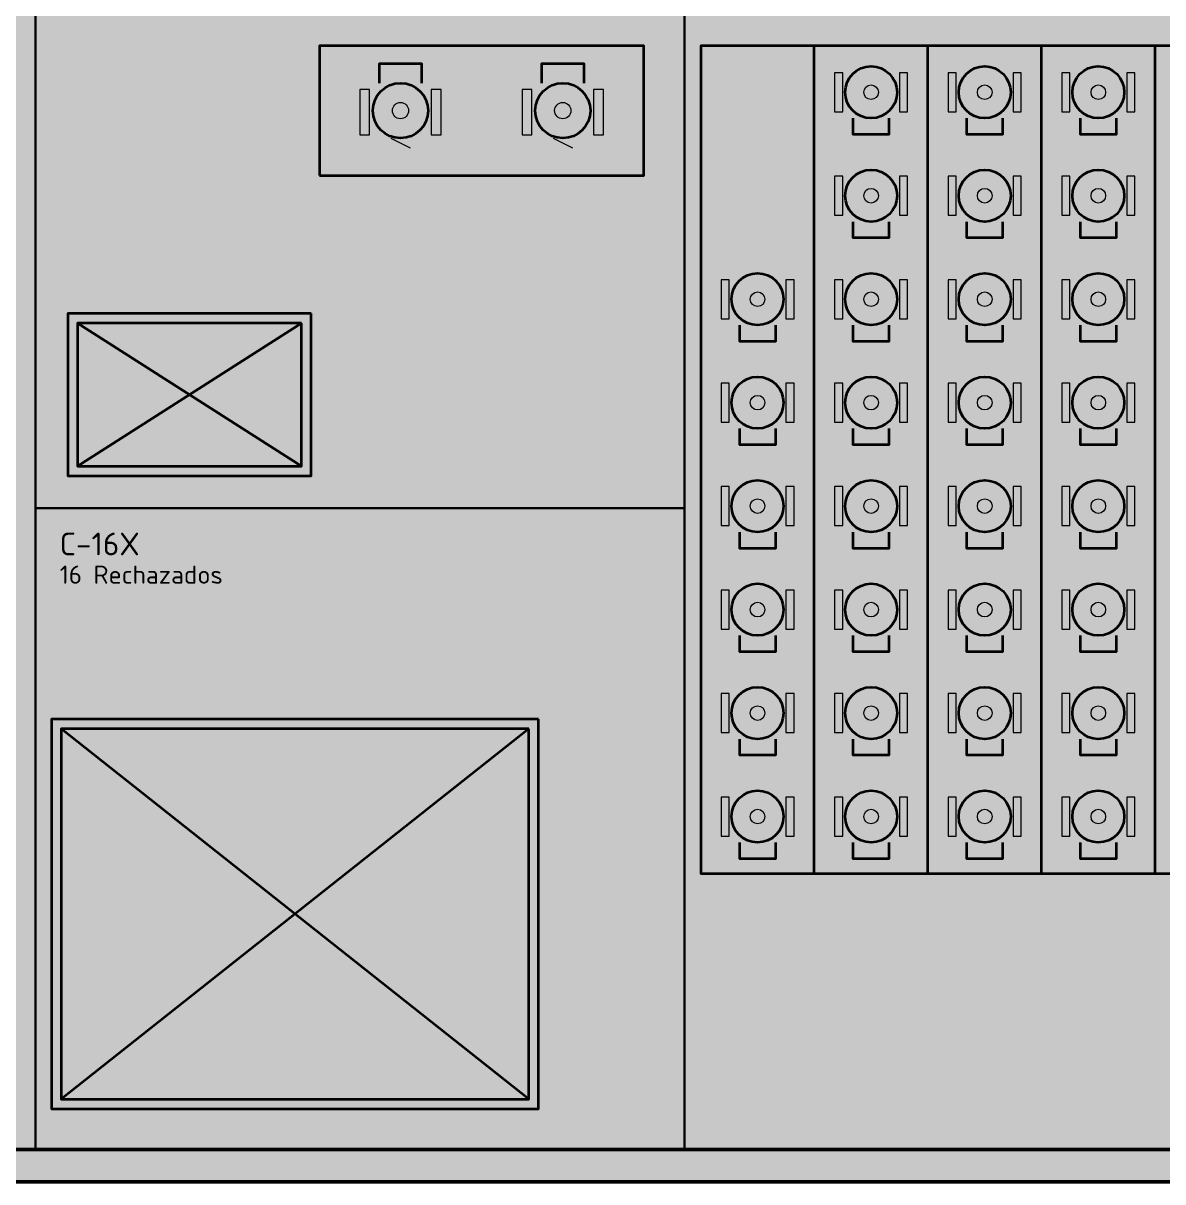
# Model space of a CAD drawing. Header units: millimetres. Extents: x 0 to 1189, y 0 to 841.
# Drawn here: x 494.8 to 565, y 166 to 237.4 of the extents above; entities that cross this region are included whole.
import ezdxf
from ezdxf.enums import TextEntityAlignment as Align

# ---------------------------------------------------------------- set-up
doc = ezdxf.new("R2010")
doc.units = ezdxf.units.MM
for name, color, linetype, lineweight in [('A-COLUMNA', 7, 'CONTINUOUS', 50), ('A-EQUIPO-FINO', 8, 'CONTINUOUS', 13), ('A-EQUIPO-RELLENO', 9, 'CONTINUOUS', 13), ('A-EXTERIOR', 8, 'CONTINUOUS', 25), ('A-MURO', 7, 'CONTINUOUS', 50), ('A-RELLENO', 9, 'CONTINUOUS', 13), ('A-SECTOR', 1, 'CONTINUOUS', 25), ('A-SECTOR-TXT', 1, 'CONTINUOUS', 25)]:
    doc.layers.add(name, color=color, linetype=linetype, lineweight=lineweight)
for name, color, linetype, lineweight, true_color in [('A-DEM-AM', 2, 'CONTINUOUS', 35, 0xd7a500), ('A-DEM-RO', 1, 'CONTINUOUS', 35, 0xd21e1e), ('A-EQUIPO', 30, 'CONTINUOUS', 35, 0xe67800)]:
    doc.layers.add(name, color=color, linetype=linetype, lineweight=lineweight, true_color=true_color)
doc.styles.add('ISO3098', font='isocpeur.ttf')

msp = doc.modelspace()

# ---------------------------------------------------------------- hatches: boundary and pattern name
at = {"layer": 'A-COLUMNA', "true_color": 0x000000}
h = msp.add_hatch(color=7, dxfattribs=at)
h.dxf.hatch_style = 1
h.paths.add_polyline_path([(547, 166), (551, 166), (551, 170), (547, 170)])
at = {"layer": 'A-EQUIPO-RELLENO', "true_color": 0x969ba0}
h = msp.add_hatch(color=7, dxfattribs=at)
h.dxf.hatch_style = 1
h.paths.add_polyline_path([(545.25, 231.931), (545.25, 234.331), (544.75, 234.331), (544.75, 231.931)])
at = {"layer": 'A-EQUIPO-RELLENO', "true_color": 0xf0786e}
h = msp.add_hatch(color=7, dxfattribs=at)
h.dxf.hatch_style = 1
h.paths.add_polyline_path([(547, 234.731), (546.586, 234.677), (546.2, 234.517), (545.869, 234.263), (545.614, 233.931), (545.455, 233.545), (545.4, 233.131), (545.455, 232.717), (545.614, 232.331), (545.869, 232), (546.2, 231.746), (546.586, 231.586), (547, 231.531), (547.414, 231.586), (547.8, 231.746), (548.131, 232), (548.386, 232.331), (548.545, 232.717), (548.6, 233.131), (548.545, 233.545), (548.386, 233.931), (548.131, 234.263), (547.8, 234.517), (547.414, 234.677)])
at = {"layer": 'A-EQUIPO-RELLENO', "true_color": 0x969ba0}
h = msp.add_hatch(color=7, dxfattribs=at)
h.dxf.hatch_style = 1
h.paths.add_polyline_path([(549.25, 231.931), (549.25, 234.331), (548.75, 234.331), (548.75, 231.931)])
h = msp.add_hatch(color=7, dxfattribs=at)
h.dxf.hatch_style = 1
h.paths.add_polyline_path([(552.25, 231.931), (552.25, 234.331), (551.75, 234.331), (551.75, 231.931)])
at = {"layer": 'A-EQUIPO-RELLENO', "true_color": 0xf0786e}
h = msp.add_hatch(color=7, dxfattribs=at)
h.dxf.hatch_style = 1
h.paths.add_polyline_path([(554, 234.731), (553.586, 234.677), (553.2, 234.517), (552.869, 234.263), (552.614, 233.931), (552.455, 233.545), (552.4, 233.131), (552.455, 232.717), (552.614, 232.331), (552.869, 232), (553.2, 231.746), (553.586, 231.586), (554, 231.531), (554.414, 231.586), (554.8, 231.746), (555.131, 232), (555.386, 232.331), (555.545, 232.717), (555.6, 233.131), (555.545, 233.545), (555.386, 233.931), (555.131, 234.263), (554.8, 234.517), (554.414, 234.677)])
at = {"layer": 'A-EQUIPO-RELLENO', "true_color": 0x969ba0}
h = msp.add_hatch(color=7, dxfattribs=at)
h.dxf.hatch_style = 1
h.paths.add_polyline_path([(556.25, 231.931), (556.25, 234.331), (555.75, 234.331), (555.75, 231.931)])
h = msp.add_hatch(color=7, dxfattribs=at)
h.dxf.hatch_style = 1
h.paths.add_polyline_path([(559.25, 231.931), (559.25, 234.331), (558.75, 234.331), (558.75, 231.931)])
at = {"layer": 'A-EQUIPO-RELLENO', "true_color": 0xf0786e}
h = msp.add_hatch(color=7, dxfattribs=at)
h.dxf.hatch_style = 1
h.paths.add_polyline_path([(561, 234.731), (560.586, 234.677), (560.2, 234.517), (559.869, 234.263), (559.614, 233.931), (559.455, 233.545), (559.4, 233.131), (559.455, 232.717), (559.614, 232.331), (559.869, 232), (560.2, 231.746), (560.586, 231.586), (561, 231.531), (561.414, 231.586), (561.8, 231.746), (562.131, 232), (562.386, 232.331), (562.545, 232.717), (562.6, 233.131), (562.545, 233.545), (562.386, 233.931), (562.131, 234.263), (561.8, 234.517), (561.414, 234.677)])
at = {"layer": 'A-EQUIPO-RELLENO', "true_color": 0x969ba0}
h = msp.add_hatch(color=7, dxfattribs=at)
h.dxf.hatch_style = 1
h.paths.add_polyline_path([(563.25, 231.931), (563.25, 234.331), (562.75, 234.331), (562.75, 231.931)])
at = {"layer": 'A-EQUIPO-RELLENO', "true_color": 0xf0786e}
h = msp.add_hatch(color=7, dxfattribs=at)
h.dxf.hatch_style = 1
h.paths.add_polyline_path([(519.7, 232), (519.642, 232.44), (519.472, 232.85), (519.202, 233.202), (518.85, 233.472), (518.44, 233.642), (518, 233.7), (517.56, 233.642), (517.15, 233.472), (516.798, 233.202), (516.528, 232.85), (516.358, 232.44), (516.3, 232), (516.358, 231.56), (516.528, 231.15), (516.798, 230.798), (517.15, 230.528), (517.56, 230.358), (518, 230.3), (518.44, 230.358), (518.85, 230.528), (519.202, 230.798), (519.472, 231.15), (519.642, 231.56)])
h = msp.add_hatch(color=7, dxfattribs=at)
h.dxf.hatch_style = 1
h.paths.add_polyline_path([(529.7, 232), (529.642, 232.44), (529.472, 232.85), (529.202, 233.202), (528.85, 233.472), (528.44, 233.642), (528, 233.7), (527.56, 233.642), (527.15, 233.472), (526.798, 233.202), (526.528, 232.85), (526.358, 232.44), (526.3, 232), (526.358, 231.56), (526.528, 231.15), (526.798, 230.798), (527.15, 230.528), (527.56, 230.358), (528, 230.3), (528.44, 230.358), (528.85, 230.528), (529.202, 230.798), (529.472, 231.15), (529.642, 231.56)])
at = {"layer": 'A-EQUIPO-RELLENO', "true_color": 0x969ba0}
h = msp.add_hatch(color=7, dxfattribs=at)
h.dxf.hatch_style = 1
h.paths.add_polyline_path([(515.5, 230.5), (516.1, 230.5), (516.1, 233.3), (515.5, 233.3)])
h = msp.add_hatch(color=7, dxfattribs=at)
h.dxf.hatch_style = 1
h.paths.add_polyline_path([(519.9, 230.5), (520.5, 230.5), (520.5, 233.3), (519.9, 233.3)])
h = msp.add_hatch(color=7, dxfattribs=at)
h.dxf.hatch_style = 1
h.paths.add_polyline_path([(525.5, 230.5), (526.1, 230.5), (526.1, 233.3), (525.5, 233.3)])
h = msp.add_hatch(color=7, dxfattribs=at)
h.dxf.hatch_style = 1
h.paths.add_polyline_path([(529.9, 230.5), (530.5, 230.5), (530.5, 233.3), (529.9, 233.3)])
h = msp.add_hatch(color=7, dxfattribs=at)
h.dxf.hatch_style = 1
h.paths.add_polyline_path([(545.25, 225.556), (545.25, 227.956), (544.75, 227.956), (544.75, 225.556)])
at = {"layer": 'A-EQUIPO-RELLENO', "true_color": 0xf0786e}
h = msp.add_hatch(color=7, dxfattribs=at)
h.dxf.hatch_style = 1
h.paths.add_polyline_path([(547, 228.356), (546.586, 228.302), (546.2, 228.142), (545.869, 227.888), (545.614, 227.556), (545.455, 227.17), (545.4, 226.756), (545.455, 226.342), (545.614, 225.956), (545.869, 225.625), (546.2, 225.371), (546.586, 225.211), (547, 225.156), (547.414, 225.211), (547.8, 225.371), (548.131, 225.625), (548.386, 225.956), (548.545, 226.342), (548.6, 226.756), (548.545, 227.17), (548.386, 227.556), (548.131, 227.888), (547.8, 228.142), (547.414, 228.302)])
at = {"layer": 'A-EQUIPO-RELLENO', "true_color": 0x969ba0}
h = msp.add_hatch(color=7, dxfattribs=at)
h.dxf.hatch_style = 1
h.paths.add_polyline_path([(549.25, 225.556), (549.25, 227.956), (548.75, 227.956), (548.75, 225.556)])
h = msp.add_hatch(color=7, dxfattribs=at)
h.dxf.hatch_style = 1
h.paths.add_polyline_path([(552.25, 225.556), (552.25, 227.956), (551.75, 227.956), (551.75, 225.556)])
at = {"layer": 'A-EQUIPO-RELLENO', "true_color": 0xf0786e}
h = msp.add_hatch(color=7, dxfattribs=at)
h.dxf.hatch_style = 1
h.paths.add_polyline_path([(554, 228.356), (553.586, 228.302), (553.2, 228.142), (552.869, 227.888), (552.614, 227.556), (552.455, 227.17), (552.4, 226.756), (552.455, 226.342), (552.614, 225.956), (552.869, 225.625), (553.2, 225.371), (553.586, 225.211), (554, 225.156), (554.414, 225.211), (554.8, 225.371), (555.131, 225.625), (555.386, 225.956), (555.545, 226.342), (555.6, 226.756), (555.545, 227.17), (555.386, 227.556), (555.131, 227.888), (554.8, 228.142), (554.414, 228.302)])
at = {"layer": 'A-EQUIPO-RELLENO', "true_color": 0x969ba0}
h = msp.add_hatch(color=7, dxfattribs=at)
h.dxf.hatch_style = 1
h.paths.add_polyline_path([(556.25, 225.556), (556.25, 227.956), (555.75, 227.956), (555.75, 225.556)])
h = msp.add_hatch(color=7, dxfattribs=at)
h.dxf.hatch_style = 1
h.paths.add_polyline_path([(559.25, 225.556), (559.25, 227.956), (558.75, 227.956), (558.75, 225.556)])
at = {"layer": 'A-EQUIPO-RELLENO', "true_color": 0xf0786e}
h = msp.add_hatch(color=7, dxfattribs=at)
h.dxf.hatch_style = 1
h.paths.add_polyline_path([(561, 228.356), (560.586, 228.302), (560.2, 228.142), (559.869, 227.888), (559.614, 227.556), (559.455, 227.17), (559.4, 226.756), (559.455, 226.342), (559.614, 225.956), (559.869, 225.625), (560.2, 225.371), (560.586, 225.211), (561, 225.156), (561.414, 225.211), (561.8, 225.371), (562.131, 225.625), (562.386, 225.956), (562.545, 226.342), (562.6, 226.756), (562.545, 227.17), (562.386, 227.556), (562.131, 227.888), (561.8, 228.142), (561.414, 228.302)])
at = {"layer": 'A-EQUIPO-RELLENO', "true_color": 0x969ba0}
h = msp.add_hatch(color=7, dxfattribs=at)
h.dxf.hatch_style = 1
h.paths.add_polyline_path([(563.25, 225.556), (563.25, 227.956), (562.75, 227.956), (562.75, 225.556)])
h = msp.add_hatch(color=7, dxfattribs=at)
h.dxf.hatch_style = 1
h.paths.add_polyline_path([(538.25, 219.181), (538.25, 221.581), (537.75, 221.581), (537.75, 219.181)])
at = {"layer": 'A-EQUIPO-RELLENO', "true_color": 0xf0786e}
h = msp.add_hatch(color=7, dxfattribs=at)
h.dxf.hatch_style = 1
h.paths.add_polyline_path([(540, 221.981), (539.586, 221.927), (539.2, 221.767), (538.869, 221.513), (538.614, 221.181), (538.455, 220.795), (538.4, 220.381), (538.455, 219.967), (538.614, 219.581), (538.869, 219.25), (539.2, 218.996), (539.586, 218.836), (540, 218.781), (540.414, 218.836), (540.8, 218.996), (541.131, 219.25), (541.386, 219.581), (541.545, 219.967), (541.6, 220.381), (541.545, 220.795), (541.386, 221.181), (541.131, 221.513), (540.8, 221.767), (540.414, 221.927)])
at = {"layer": 'A-EQUIPO-RELLENO', "true_color": 0x969ba0}
h = msp.add_hatch(color=7, dxfattribs=at)
h.dxf.hatch_style = 1
h.paths.add_polyline_path([(542.25, 219.181), (542.25, 221.581), (541.75, 221.581), (541.75, 219.181)])
h = msp.add_hatch(color=7, dxfattribs=at)
h.dxf.hatch_style = 1
h.paths.add_polyline_path([(545.25, 219.181), (545.25, 221.581), (544.75, 221.581), (544.75, 219.181)])
at = {"layer": 'A-EQUIPO-RELLENO', "true_color": 0xf0786e}
h = msp.add_hatch(color=7, dxfattribs=at)
h.dxf.hatch_style = 1
h.paths.add_polyline_path([(547, 221.981), (546.586, 221.927), (546.2, 221.767), (545.869, 221.513), (545.614, 221.181), (545.455, 220.795), (545.4, 220.381), (545.455, 219.967), (545.614, 219.581), (545.869, 219.25), (546.2, 218.996), (546.586, 218.836), (547, 218.781), (547.414, 218.836), (547.8, 218.996), (548.131, 219.25), (548.386, 219.581), (548.545, 219.967), (548.6, 220.381), (548.545, 220.795), (548.386, 221.181), (548.131, 221.513), (547.8, 221.767), (547.414, 221.927)])
at = {"layer": 'A-EQUIPO-RELLENO', "true_color": 0x969ba0}
h = msp.add_hatch(color=7, dxfattribs=at)
h.dxf.hatch_style = 1
h.paths.add_polyline_path([(549.25, 219.181), (549.25, 221.581), (548.75, 221.581), (548.75, 219.181)])
h = msp.add_hatch(color=7, dxfattribs=at)
h.dxf.hatch_style = 1
h.paths.add_polyline_path([(552.25, 219.181), (552.25, 221.581), (551.75, 221.581), (551.75, 219.181)])
at = {"layer": 'A-EQUIPO-RELLENO', "true_color": 0xf0786e}
h = msp.add_hatch(color=7, dxfattribs=at)
h.dxf.hatch_style = 1
h.paths.add_polyline_path([(554, 221.981), (553.586, 221.927), (553.2, 221.767), (552.869, 221.513), (552.614, 221.181), (552.455, 220.795), (552.4, 220.381), (552.455, 219.967), (552.614, 219.581), (552.869, 219.25), (553.2, 218.996), (553.586, 218.836), (554, 218.781), (554.414, 218.836), (554.8, 218.996), (555.131, 219.25), (555.386, 219.581), (555.545, 219.967), (555.6, 220.381), (555.545, 220.795), (555.386, 221.181), (555.131, 221.513), (554.8, 221.767), (554.414, 221.927)])
at = {"layer": 'A-EQUIPO-RELLENO', "true_color": 0x969ba0}
h = msp.add_hatch(color=7, dxfattribs=at)
h.dxf.hatch_style = 1
h.paths.add_polyline_path([(556.25, 219.181), (556.25, 221.581), (555.75, 221.581), (555.75, 219.181)])
h = msp.add_hatch(color=7, dxfattribs=at)
h.dxf.hatch_style = 1
h.paths.add_polyline_path([(559.25, 219.181), (559.25, 221.581), (558.75, 221.581), (558.75, 219.181)])
at = {"layer": 'A-EQUIPO-RELLENO', "true_color": 0xf0786e}
h = msp.add_hatch(color=7, dxfattribs=at)
h.dxf.hatch_style = 1
h.paths.add_polyline_path([(561, 221.981), (560.586, 221.927), (560.2, 221.767), (559.869, 221.513), (559.614, 221.181), (559.455, 220.795), (559.4, 220.381), (559.455, 219.967), (559.614, 219.581), (559.869, 219.25), (560.2, 218.996), (560.586, 218.836), (561, 218.781), (561.414, 218.836), (561.8, 218.996), (562.131, 219.25), (562.386, 219.581), (562.545, 219.967), (562.6, 220.381), (562.545, 220.795), (562.386, 221.181), (562.131, 221.513), (561.8, 221.767), (561.414, 221.927)])
at = {"layer": 'A-EQUIPO-RELLENO', "true_color": 0x969ba0}
h = msp.add_hatch(color=7, dxfattribs=at)
h.dxf.hatch_style = 1
h.paths.add_polyline_path([(563.25, 219.181), (563.25, 221.581), (562.75, 221.581), (562.75, 219.181)])
at = {"layer": 'A-EQUIPO-RELLENO', "true_color": 0xf0786e}
h = msp.add_hatch(color=7, dxfattribs=at)
h.dxf.hatch_style = 1
h.paths.add_polyline_path([(540, 215.606), (539.586, 215.552), (539.2, 215.392), (538.869, 215.138), (538.614, 214.806), (538.455, 214.42), (538.4, 214.006), (538.455, 213.592), (538.614, 213.206), (538.869, 212.875), (539.2, 212.621), (539.586, 212.461), (540, 212.406), (540.414, 212.461), (540.8, 212.621), (541.131, 212.875), (541.386, 213.206), (541.545, 213.592), (541.6, 214.006), (541.545, 214.42), (541.386, 214.806), (541.131, 215.138), (540.8, 215.392), (540.414, 215.552)])
h = msp.add_hatch(color=7, dxfattribs=at)
h.dxf.hatch_style = 1
h.paths.add_polyline_path([(547, 215.606), (546.586, 215.552), (546.2, 215.392), (545.869, 215.138), (545.614, 214.806), (545.455, 214.42), (545.4, 214.006), (545.455, 213.592), (545.614, 213.206), (545.869, 212.875), (546.2, 212.621), (546.586, 212.461), (547, 212.406), (547.414, 212.461), (547.8, 212.621), (548.131, 212.875), (548.386, 213.206), (548.545, 213.592), (548.6, 214.006), (548.545, 214.42), (548.386, 214.806), (548.131, 215.138), (547.8, 215.392), (547.414, 215.552)])
h = msp.add_hatch(color=7, dxfattribs=at)
h.dxf.hatch_style = 1
h.paths.add_polyline_path([(554, 215.606), (553.586, 215.552), (553.2, 215.392), (552.869, 215.138), (552.614, 214.806), (552.455, 214.42), (552.4, 214.006), (552.455, 213.592), (552.614, 213.206), (552.869, 212.875), (553.2, 212.621), (553.586, 212.461), (554, 212.406), (554.414, 212.461), (554.8, 212.621), (555.131, 212.875), (555.386, 213.206), (555.545, 213.592), (555.6, 214.006), (555.545, 214.42), (555.386, 214.806), (555.131, 215.138), (554.8, 215.392), (554.414, 215.552)])
h = msp.add_hatch(color=7, dxfattribs=at)
h.dxf.hatch_style = 1
h.paths.add_polyline_path([(561, 215.606), (560.586, 215.552), (560.2, 215.392), (559.869, 215.138), (559.614, 214.806), (559.455, 214.42), (559.4, 214.006), (559.455, 213.592), (559.614, 213.206), (559.869, 212.875), (560.2, 212.621), (560.586, 212.461), (561, 212.406), (561.414, 212.461), (561.8, 212.621), (562.131, 212.875), (562.386, 213.206), (562.545, 213.592), (562.6, 214.006), (562.545, 214.42), (562.386, 214.806), (562.131, 215.138), (561.8, 215.392), (561.414, 215.552)])
at = {"layer": 'A-EQUIPO-RELLENO', "true_color": 0x969ba0}
h = msp.add_hatch(color=7, dxfattribs=at)
h.dxf.hatch_style = 1
h.paths.add_polyline_path([(538.25, 212.806), (538.25, 215.206), (537.75, 215.206), (537.75, 212.806)])
h = msp.add_hatch(color=7, dxfattribs=at)
h.dxf.hatch_style = 1
h.paths.add_polyline_path([(542.25, 212.806), (542.25, 215.206), (541.75, 215.206), (541.75, 212.806)])
h = msp.add_hatch(color=7, dxfattribs=at)
h.dxf.hatch_style = 1
h.paths.add_polyline_path([(545.25, 212.806), (545.25, 215.206), (544.75, 215.206), (544.75, 212.806)])
h = msp.add_hatch(color=7, dxfattribs=at)
h.dxf.hatch_style = 1
h.paths.add_polyline_path([(549.25, 212.806), (549.25, 215.206), (548.75, 215.206), (548.75, 212.806)])
h = msp.add_hatch(color=7, dxfattribs=at)
h.dxf.hatch_style = 1
h.paths.add_polyline_path([(552.25, 212.806), (552.25, 215.206), (551.75, 215.206), (551.75, 212.806)])
h = msp.add_hatch(color=7, dxfattribs=at)
h.dxf.hatch_style = 1
h.paths.add_polyline_path([(556.25, 212.806), (556.25, 215.206), (555.75, 215.206), (555.75, 212.806)])
h = msp.add_hatch(color=7, dxfattribs=at)
h.dxf.hatch_style = 1
h.paths.add_polyline_path([(559.25, 212.806), (559.25, 215.206), (558.75, 215.206), (558.75, 212.806)])
h = msp.add_hatch(color=7, dxfattribs=at)
h.dxf.hatch_style = 1
h.paths.add_polyline_path([(563.25, 212.806), (563.25, 215.206), (562.75, 215.206), (562.75, 212.806)])
at = {"layer": 'A-EQUIPO-RELLENO', "true_color": 0xf0786e}
h = msp.add_hatch(color=7, dxfattribs=at)
h.dxf.hatch_style = 1
h.paths.add_polyline_path([(540, 209.231), (539.586, 209.177), (539.2, 209.017), (538.869, 208.763), (538.614, 208.431), (538.455, 208.045), (538.4, 207.631), (538.455, 207.217), (538.614, 206.831), (538.869, 206.5), (539.2, 206.246), (539.586, 206.086), (540, 206.031), (540.414, 206.086), (540.8, 206.246), (541.131, 206.5), (541.386, 206.831), (541.545, 207.217), (541.6, 207.631), (541.545, 208.045), (541.386, 208.431), (541.131, 208.763), (540.8, 209.017), (540.414, 209.177)])
h = msp.add_hatch(color=7, dxfattribs=at)
h.dxf.hatch_style = 1
h.paths.add_polyline_path([(547, 209.231), (546.586, 209.177), (546.2, 209.017), (545.869, 208.763), (545.614, 208.431), (545.455, 208.045), (545.4, 207.631), (545.455, 207.217), (545.614, 206.831), (545.869, 206.5), (546.2, 206.246), (546.586, 206.086), (547, 206.031), (547.414, 206.086), (547.8, 206.246), (548.131, 206.5), (548.386, 206.831), (548.545, 207.217), (548.6, 207.631), (548.545, 208.045), (548.386, 208.431), (548.131, 208.763), (547.8, 209.017), (547.414, 209.177)])
h = msp.add_hatch(color=7, dxfattribs=at)
h.dxf.hatch_style = 1
h.paths.add_polyline_path([(554, 209.231), (553.586, 209.177), (553.2, 209.017), (552.869, 208.763), (552.614, 208.431), (552.455, 208.045), (552.4, 207.631), (552.455, 207.217), (552.614, 206.831), (552.869, 206.5), (553.2, 206.246), (553.586, 206.086), (554, 206.031), (554.414, 206.086), (554.8, 206.246), (555.131, 206.5), (555.386, 206.831), (555.545, 207.217), (555.6, 207.631), (555.545, 208.045), (555.386, 208.431), (555.131, 208.763), (554.8, 209.017), (554.414, 209.177)])
h = msp.add_hatch(color=7, dxfattribs=at)
h.dxf.hatch_style = 1
h.paths.add_polyline_path([(561, 209.231), (560.586, 209.177), (560.2, 209.017), (559.869, 208.763), (559.614, 208.431), (559.455, 208.045), (559.4, 207.631), (559.455, 207.217), (559.614, 206.831), (559.869, 206.5), (560.2, 206.246), (560.586, 206.086), (561, 206.031), (561.414, 206.086), (561.8, 206.246), (562.131, 206.5), (562.386, 206.831), (562.545, 207.217), (562.6, 207.631), (562.545, 208.045), (562.386, 208.431), (562.131, 208.763), (561.8, 209.017), (561.414, 209.177)])
at = {"layer": 'A-EQUIPO-RELLENO', "true_color": 0x969ba0}
h = msp.add_hatch(color=7, dxfattribs=at)
h.dxf.hatch_style = 1
h.paths.add_polyline_path([(538.25, 206.431), (538.25, 208.831), (537.75, 208.831), (537.75, 206.431)])
h = msp.add_hatch(color=7, dxfattribs=at)
h.dxf.hatch_style = 1
h.paths.add_polyline_path([(542.25, 206.431), (542.25, 208.831), (541.75, 208.831), (541.75, 206.431)])
h = msp.add_hatch(color=7, dxfattribs=at)
h.dxf.hatch_style = 1
h.paths.add_polyline_path([(545.25, 206.431), (545.25, 208.831), (544.75, 208.831), (544.75, 206.431)])
h = msp.add_hatch(color=7, dxfattribs=at)
h.dxf.hatch_style = 1
h.paths.add_polyline_path([(549.25, 206.431), (549.25, 208.831), (548.75, 208.831), (548.75, 206.431)])
h = msp.add_hatch(color=7, dxfattribs=at)
h.dxf.hatch_style = 1
h.paths.add_polyline_path([(552.25, 206.431), (552.25, 208.831), (551.75, 208.831), (551.75, 206.431)])
h = msp.add_hatch(color=7, dxfattribs=at)
h.dxf.hatch_style = 1
h.paths.add_polyline_path([(556.25, 206.431), (556.25, 208.831), (555.75, 208.831), (555.75, 206.431)])
h = msp.add_hatch(color=7, dxfattribs=at)
h.dxf.hatch_style = 1
h.paths.add_polyline_path([(559.25, 206.431), (559.25, 208.831), (558.75, 208.831), (558.75, 206.431)])
h = msp.add_hatch(color=7, dxfattribs=at)
h.dxf.hatch_style = 1
h.paths.add_polyline_path([(563.25, 206.431), (563.25, 208.831), (562.75, 208.831), (562.75, 206.431)])
at = {"layer": 'A-EQUIPO-RELLENO', "true_color": 0xf0786e}
h = msp.add_hatch(color=7, dxfattribs=at)
h.dxf.hatch_style = 1
h.paths.add_polyline_path([(540, 202.856), (539.586, 202.802), (539.2, 202.642), (538.869, 202.388), (538.614, 202.056), (538.455, 201.67), (538.4, 201.256), (538.455, 200.842), (538.614, 200.456), (538.869, 200.125), (539.2, 199.871), (539.586, 199.711), (540, 199.656), (540.414, 199.711), (540.8, 199.871), (541.131, 200.125), (541.386, 200.456), (541.545, 200.842), (541.6, 201.256), (541.545, 201.67), (541.386, 202.056), (541.131, 202.388), (540.8, 202.642), (540.414, 202.802)])
h = msp.add_hatch(color=7, dxfattribs=at)
h.dxf.hatch_style = 1
h.paths.add_polyline_path([(547, 202.856), (546.586, 202.802), (546.2, 202.642), (545.869, 202.388), (545.614, 202.056), (545.455, 201.67), (545.4, 201.256), (545.455, 200.842), (545.614, 200.456), (545.869, 200.125), (546.2, 199.871), (546.586, 199.711), (547, 199.656), (547.414, 199.711), (547.8, 199.871), (548.131, 200.125), (548.386, 200.456), (548.545, 200.842), (548.6, 201.256), (548.545, 201.67), (548.386, 202.056), (548.131, 202.388), (547.8, 202.642), (547.414, 202.802)])
h = msp.add_hatch(color=7, dxfattribs=at)
h.dxf.hatch_style = 1
h.paths.add_polyline_path([(554, 202.856), (553.586, 202.802), (553.2, 202.642), (552.869, 202.388), (552.614, 202.056), (552.455, 201.67), (552.4, 201.256), (552.455, 200.842), (552.614, 200.456), (552.869, 200.125), (553.2, 199.871), (553.586, 199.711), (554, 199.656), (554.414, 199.711), (554.8, 199.871), (555.131, 200.125), (555.386, 200.456), (555.545, 200.842), (555.6, 201.256), (555.545, 201.67), (555.386, 202.056), (555.131, 202.388), (554.8, 202.642), (554.414, 202.802)])
h = msp.add_hatch(color=7, dxfattribs=at)
h.dxf.hatch_style = 1
h.paths.add_polyline_path([(561, 202.856), (560.586, 202.802), (560.2, 202.642), (559.869, 202.388), (559.614, 202.056), (559.455, 201.67), (559.4, 201.256), (559.455, 200.842), (559.614, 200.456), (559.869, 200.125), (560.2, 199.871), (560.586, 199.711), (561, 199.656), (561.414, 199.711), (561.8, 199.871), (562.131, 200.125), (562.386, 200.456), (562.545, 200.842), (562.6, 201.256), (562.545, 201.67), (562.386, 202.056), (562.131, 202.388), (561.8, 202.642), (561.414, 202.802)])
at = {"layer": 'A-EQUIPO-RELLENO', "true_color": 0x969ba0}
h = msp.add_hatch(color=7, dxfattribs=at)
h.dxf.hatch_style = 1
h.paths.add_polyline_path([(538.25, 200.056), (538.25, 202.456), (537.75, 202.456), (537.75, 200.056)])
h = msp.add_hatch(color=7, dxfattribs=at)
h.dxf.hatch_style = 1
h.paths.add_polyline_path([(542.25, 200.056), (542.25, 202.456), (541.75, 202.456), (541.75, 200.056)])
h = msp.add_hatch(color=7, dxfattribs=at)
h.dxf.hatch_style = 1
h.paths.add_polyline_path([(545.25, 200.056), (545.25, 202.456), (544.75, 202.456), (544.75, 200.056)])
h = msp.add_hatch(color=7, dxfattribs=at)
h.dxf.hatch_style = 1
h.paths.add_polyline_path([(549.25, 200.056), (549.25, 202.456), (548.75, 202.456), (548.75, 200.056)])
h = msp.add_hatch(color=7, dxfattribs=at)
h.dxf.hatch_style = 1
h.paths.add_polyline_path([(552.25, 200.056), (552.25, 202.456), (551.75, 202.456), (551.75, 200.056)])
h = msp.add_hatch(color=7, dxfattribs=at)
h.dxf.hatch_style = 1
h.paths.add_polyline_path([(556.25, 200.056), (556.25, 202.456), (555.75, 202.456), (555.75, 200.056)])
h = msp.add_hatch(color=7, dxfattribs=at)
h.dxf.hatch_style = 1
h.paths.add_polyline_path([(559.25, 200.056), (559.25, 202.456), (558.75, 202.456), (558.75, 200.056)])
h = msp.add_hatch(color=7, dxfattribs=at)
h.dxf.hatch_style = 1
h.paths.add_polyline_path([(563.25, 200.056), (563.25, 202.456), (562.75, 202.456), (562.75, 200.056)])
at = {"layer": 'A-EQUIPO-RELLENO', "true_color": 0xf0786e}
h = msp.add_hatch(color=7, dxfattribs=at)
h.dxf.hatch_style = 1
h.paths.add_polyline_path([(540, 196.481), (539.586, 196.427), (539.2, 196.267), (538.869, 196.013), (538.614, 195.681), (538.455, 195.295), (538.4, 194.881), (538.455, 194.467), (538.614, 194.081), (538.869, 193.75), (539.2, 193.496), (539.586, 193.336), (540, 193.281), (540.414, 193.336), (540.8, 193.496), (541.131, 193.75), (541.386, 194.081), (541.545, 194.467), (541.6, 194.881), (541.545, 195.295), (541.386, 195.681), (541.131, 196.013), (540.8, 196.267), (540.414, 196.427)])
h = msp.add_hatch(color=7, dxfattribs=at)
h.dxf.hatch_style = 1
h.paths.add_polyline_path([(547, 196.481), (546.586, 196.427), (546.2, 196.267), (545.869, 196.013), (545.614, 195.681), (545.455, 195.295), (545.4, 194.881), (545.455, 194.467), (545.614, 194.081), (545.869, 193.75), (546.2, 193.496), (546.586, 193.336), (547, 193.281), (547.414, 193.336), (547.8, 193.496), (548.131, 193.75), (548.386, 194.081), (548.545, 194.467), (548.6, 194.881), (548.545, 195.295), (548.386, 195.681), (548.131, 196.013), (547.8, 196.267), (547.414, 196.427)])
h = msp.add_hatch(color=7, dxfattribs=at)
h.dxf.hatch_style = 1
h.paths.add_polyline_path([(554, 196.481), (553.586, 196.427), (553.2, 196.267), (552.869, 196.013), (552.614, 195.681), (552.455, 195.295), (552.4, 194.881), (552.455, 194.467), (552.614, 194.081), (552.869, 193.75), (553.2, 193.496), (553.586, 193.336), (554, 193.281), (554.414, 193.336), (554.8, 193.496), (555.131, 193.75), (555.386, 194.081), (555.545, 194.467), (555.6, 194.881), (555.545, 195.295), (555.386, 195.681), (555.131, 196.013), (554.8, 196.267), (554.414, 196.427)])
h = msp.add_hatch(color=7, dxfattribs=at)
h.dxf.hatch_style = 1
h.paths.add_polyline_path([(561, 196.481), (560.586, 196.427), (560.2, 196.267), (559.869, 196.013), (559.614, 195.681), (559.455, 195.295), (559.4, 194.881), (559.455, 194.467), (559.614, 194.081), (559.869, 193.75), (560.2, 193.496), (560.586, 193.336), (561, 193.281), (561.414, 193.336), (561.8, 193.496), (562.131, 193.75), (562.386, 194.081), (562.545, 194.467), (562.6, 194.881), (562.545, 195.295), (562.386, 195.681), (562.131, 196.013), (561.8, 196.267), (561.414, 196.427)])
at = {"layer": 'A-EQUIPO-RELLENO', "true_color": 0x969ba0}
h = msp.add_hatch(color=7, dxfattribs=at)
h.dxf.hatch_style = 1
h.paths.add_polyline_path([(538.25, 193.681), (538.25, 196.081), (537.75, 196.081), (537.75, 193.681)])
h = msp.add_hatch(color=7, dxfattribs=at)
h.dxf.hatch_style = 1
h.paths.add_polyline_path([(542.25, 193.681), (542.25, 196.081), (541.75, 196.081), (541.75, 193.681)])
h = msp.add_hatch(color=7, dxfattribs=at)
h.dxf.hatch_style = 1
h.paths.add_polyline_path([(545.25, 193.681), (545.25, 196.081), (544.75, 196.081), (544.75, 193.681)])
h = msp.add_hatch(color=7, dxfattribs=at)
h.dxf.hatch_style = 1
h.paths.add_polyline_path([(549.25, 193.681), (549.25, 196.081), (548.75, 196.081), (548.75, 193.681)])
h = msp.add_hatch(color=7, dxfattribs=at)
h.dxf.hatch_style = 1
h.paths.add_polyline_path([(552.25, 193.681), (552.25, 196.081), (551.75, 196.081), (551.75, 193.681)])
h = msp.add_hatch(color=7, dxfattribs=at)
h.dxf.hatch_style = 1
h.paths.add_polyline_path([(556.25, 193.681), (556.25, 196.081), (555.75, 196.081), (555.75, 193.681)])
h = msp.add_hatch(color=7, dxfattribs=at)
h.dxf.hatch_style = 1
h.paths.add_polyline_path([(559.25, 193.681), (559.25, 196.081), (558.75, 196.081), (558.75, 193.681)])
h = msp.add_hatch(color=7, dxfattribs=at)
h.dxf.hatch_style = 1
h.paths.add_polyline_path([(563.25, 193.681), (563.25, 196.081), (562.75, 196.081), (562.75, 193.681)])
at = {"layer": 'A-EQUIPO-RELLENO', "true_color": 0xf0786e}
h = msp.add_hatch(color=7, dxfattribs=at)
h.dxf.hatch_style = 1
h.paths.add_polyline_path([(540, 190.106), (539.586, 190.052), (539.2, 189.892), (538.869, 189.638), (538.614, 189.306), (538.455, 188.92), (538.4, 188.506), (538.455, 188.092), (538.614, 187.706), (538.869, 187.375), (539.2, 187.121), (539.586, 186.961), (540, 186.906), (540.414, 186.961), (540.8, 187.121), (541.131, 187.375), (541.386, 187.706), (541.545, 188.092), (541.6, 188.506), (541.545, 188.92), (541.386, 189.306), (541.131, 189.638), (540.8, 189.892), (540.414, 190.052)])
h = msp.add_hatch(color=7, dxfattribs=at)
h.dxf.hatch_style = 1
h.paths.add_polyline_path([(547, 190.106), (546.586, 190.052), (546.2, 189.892), (545.869, 189.638), (545.614, 189.306), (545.455, 188.92), (545.4, 188.506), (545.455, 188.092), (545.614, 187.706), (545.869, 187.375), (546.2, 187.121), (546.586, 186.961), (547, 186.906), (547.414, 186.961), (547.8, 187.121), (548.131, 187.375), (548.386, 187.706), (548.545, 188.092), (548.6, 188.506), (548.545, 188.92), (548.386, 189.306), (548.131, 189.638), (547.8, 189.892), (547.414, 190.052)])
h = msp.add_hatch(color=7, dxfattribs=at)
h.dxf.hatch_style = 1
h.paths.add_polyline_path([(554, 190.106), (553.586, 190.052), (553.2, 189.892), (552.869, 189.638), (552.614, 189.306), (552.455, 188.92), (552.4, 188.506), (552.455, 188.092), (552.614, 187.706), (552.869, 187.375), (553.2, 187.121), (553.586, 186.961), (554, 186.906), (554.414, 186.961), (554.8, 187.121), (555.131, 187.375), (555.386, 187.706), (555.545, 188.092), (555.6, 188.506), (555.545, 188.92), (555.386, 189.306), (555.131, 189.638), (554.8, 189.892), (554.414, 190.052)])
h = msp.add_hatch(color=7, dxfattribs=at)
h.dxf.hatch_style = 1
h.paths.add_polyline_path([(561, 190.106), (560.586, 190.052), (560.2, 189.892), (559.869, 189.638), (559.614, 189.306), (559.455, 188.92), (559.4, 188.506), (559.455, 188.092), (559.614, 187.706), (559.869, 187.375), (560.2, 187.121), (560.586, 186.961), (561, 186.906), (561.414, 186.961), (561.8, 187.121), (562.131, 187.375), (562.386, 187.706), (562.545, 188.092), (562.6, 188.506), (562.545, 188.92), (562.386, 189.306), (562.131, 189.638), (561.8, 189.892), (561.414, 190.052)])
at = {"layer": 'A-EQUIPO-RELLENO', "true_color": 0x969ba0}
h = msp.add_hatch(color=7, dxfattribs=at)
h.dxf.hatch_style = 1
h.paths.add_polyline_path([(538.25, 187.306), (538.25, 189.706), (537.75, 189.706), (537.75, 187.306)])
h = msp.add_hatch(color=7, dxfattribs=at)
h.dxf.hatch_style = 1
h.paths.add_polyline_path([(542.25, 187.306), (542.25, 189.706), (541.75, 189.706), (541.75, 187.306)])
h = msp.add_hatch(color=7, dxfattribs=at)
h.dxf.hatch_style = 1
h.paths.add_polyline_path([(545.25, 187.306), (545.25, 189.706), (544.75, 189.706), (544.75, 187.306)])
h = msp.add_hatch(color=7, dxfattribs=at)
h.dxf.hatch_style = 1
h.paths.add_polyline_path([(549.25, 187.306), (549.25, 189.706), (548.75, 189.706), (548.75, 187.306)])
h = msp.add_hatch(color=7, dxfattribs=at)
h.dxf.hatch_style = 1
h.paths.add_polyline_path([(552.25, 187.306), (552.25, 189.706), (551.75, 189.706), (551.75, 187.306)])
h = msp.add_hatch(color=7, dxfattribs=at)
h.dxf.hatch_style = 1
h.paths.add_polyline_path([(556.25, 187.306), (556.25, 189.706), (555.75, 189.706), (555.75, 187.306)])
h = msp.add_hatch(color=7, dxfattribs=at)
h.dxf.hatch_style = 1
h.paths.add_polyline_path([(559.25, 187.306), (559.25, 189.706), (558.75, 189.706), (558.75, 187.306)])
h = msp.add_hatch(color=7, dxfattribs=at)
h.dxf.hatch_style = 1
h.paths.add_polyline_path([(563.25, 187.306), (563.25, 189.706), (562.75, 189.706), (562.75, 187.306)])
at = {"layer": 'A-MURO', "true_color": 0x464646}
h = msp.add_hatch(color=7, dxfattribs=at)
h.dxf.hatch_style = 1
h.paths.add_polyline_path([(490.5, 166), (490.5, 168), (628, 168), (628, 166)])
at = {"layer": 'A-RELLENO', "true_color": 0xf8d9c0}
h = msp.add_hatch(color=7, dxfattribs=at)
h.dxf.hatch_style = 1
h.paths.add_polyline_path([(475.5, 168), (495.5, 168), (495.5, 247.5), (475.5, 247.5)])
h = msp.add_hatch(color=7, dxfattribs=at)
h.dxf.hatch_style = 1
h.paths.add_polyline_path([(495.5, 207.5), (535.5, 207.5), (535.5, 247.5), (495.5, 247.5)])
at = {"layer": 'A-RELLENO', "true_color": 0xc8e8c8}
h = msp.add_hatch(color=7, dxfattribs=at)
h.dxf.hatch_style = 1
h.paths.add_polyline_path([(535.5, 168), (670.5, 168), (670.5, 247.5), (535.5, 247.5)])
h = msp.add_hatch(color=7, dxfattribs=at)
h.dxf.hatch_style = 1
h.paths.add_polyline_path([(495.5, 168), (535.5, 168), (535.5, 207.5), (495.5, 207.5)])

# ---------------------------------------------------------------- linework, layer by layer
at = {"layer": 'A-DEM-AM'}
for p, q in [((543.5, 185), (543.5, 236)), ((550.5, 185), (550.5, 236)), ((557.5, 185), (557.5, 236)), ((564.5, 185), (564.5, 236))]:
    msp.add_line(p, q, dxfattribs=at)
for points in [[(513, 228), (533, 228), (533, 236), (513, 236)], [(592.5, 185), (592.5, 236), (536.5, 236), (536.5, 185)]]:
    msp.add_lwpolyline(points, close=True, dxfattribs=at)
at = {"layer": 'A-DEM-RO'}
for p, q in [((511.9, 218.9), (498.1, 210.1)), ((511.9, 210.1), (498.1, 218.9)), ((525.9, 193.9), (497.1, 171.1)), ((525.9, 171.1), (497.1, 193.9))]:
    msp.add_line(p, q, dxfattribs=at)
for points in [[(512.5, 219.5), (497.5, 219.5), (497.5, 209.5), (512.5, 209.5)], [(511.9, 218.9), (498.1, 218.9), (498.1, 210.1), (511.9, 210.1)], [(526.5, 194.5), (496.5, 194.5), (496.5, 170.5), (526.5, 170.5)], [(525.9, 193.9), (497.1, 193.9), (497.1, 171.1), (525.9, 171.1)]]:
    msp.add_lwpolyline(points, close=True, dxfattribs=at)
at = {"layer": 'A-EQUIPO'}
for points in [[(516.7, 233.7), (516.7, 234.9), (519.3, 234.9), (519.3, 233.7)], [(526.7, 233.7), (526.7, 234.9), (529.3, 234.9), (529.3, 233.7)], [(548.1, 231.531), (548.1, 230.531), (545.9, 230.531), (545.9, 231.531)], [(555.1, 231.531), (555.1, 230.531), (552.9, 230.531), (552.9, 231.531)], [(562.1, 231.531), (562.1, 230.531), (559.9, 230.531), (559.9, 231.531)], [(548.1, 225.156), (548.1, 224.156), (545.9, 224.156), (545.9, 225.156)], [(555.1, 225.156), (555.1, 224.156), (552.9, 224.156), (552.9, 225.156)], [(562.1, 225.156), (562.1, 224.156), (559.9, 224.156), (559.9, 225.156)], [(541.1, 218.781), (541.1, 217.781), (538.9, 217.781), (538.9, 218.781)], [(548.1, 218.781), (548.1, 217.781), (545.9, 217.781), (545.9, 218.781)], [(555.1, 218.781), (555.1, 217.781), (552.9, 217.781), (552.9, 218.781)], [(562.1, 218.781), (562.1, 217.781), (559.9, 217.781), (559.9, 218.781)], [(541.1, 212.406), (541.1, 211.406), (538.9, 211.406), (538.9, 212.406)], [(548.1, 212.406), (548.1, 211.406), (545.9, 211.406), (545.9, 212.406)], [(555.1, 212.406), (555.1, 211.406), (552.9, 211.406), (552.9, 212.406)], [(562.1, 212.406), (562.1, 211.406), (559.9, 211.406), (559.9, 212.406)], [(541.1, 206.031), (541.1, 205.031), (538.9, 205.031), (538.9, 206.031)], [(548.1, 206.031), (548.1, 205.031), (545.9, 205.031), (545.9, 206.031)], [(555.1, 206.031), (555.1, 205.031), (552.9, 205.031), (552.9, 206.031)], [(562.1, 206.031), (562.1, 205.031), (559.9, 205.031), (559.9, 206.031)], [(541.1, 199.656), (541.1, 198.656), (538.9, 198.656), (538.9, 199.656)], [(548.1, 199.656), (548.1, 198.656), (545.9, 198.656), (545.9, 199.656)], [(555.1, 199.656), (555.1, 198.656), (552.9, 198.656), (552.9, 199.656)], [(562.1, 199.656), (562.1, 198.656), (559.9, 198.656), (559.9, 199.656)], [(541.1, 193.281), (541.1, 192.281), (538.9, 192.281), (538.9, 193.281)], [(548.1, 193.281), (548.1, 192.281), (545.9, 192.281), (545.9, 193.281)], [(555.1, 193.281), (555.1, 192.281), (552.9, 192.281), (552.9, 193.281)], [(562.1, 193.281), (562.1, 192.281), (559.9, 192.281), (559.9, 193.281)], [(541.1, 186.906), (541.1, 185.906), (538.9, 185.906), (538.9, 186.906)], [(548.1, 186.906), (548.1, 185.906), (545.9, 185.906), (545.9, 186.906)], [(555.1, 186.906), (555.1, 185.906), (552.9, 185.906), (552.9, 186.906)], [(562.1, 186.906), (562.1, 185.906), (559.9, 185.906), (559.9, 186.906)]]:
    msp.add_lwpolyline(points, dxfattribs=at)
for centre, radius in [((547, 233.131), 1.6), ((554, 233.131), 1.6), ((561, 233.131), 1.6), ((518, 232), 1.7), ((528, 232), 1.7), ((547, 226.756), 1.6), ((554, 226.756), 1.6), ((561, 226.756), 1.6), ((540, 220.381), 1.6), ((547, 220.381), 1.6), ((554, 220.381), 1.6), ((561, 220.381), 1.6), ((540, 214.006), 1.6), ((547, 214.006), 1.6), ((554, 214.006), 1.6), ((561, 214.006), 1.6), ((540, 207.631), 1.6), ((547, 207.631), 1.6), ((554, 207.631), 1.6), ((561, 207.631), 1.6), ((540, 201.256), 1.6), ((547, 201.256), 1.6), ((554, 201.256), 1.6), ((561, 201.256), 1.6), ((540, 194.881), 1.6), ((547, 194.881), 1.6), ((554, 194.881), 1.6), ((561, 194.881), 1.6), ((540, 188.506), 1.6), ((547, 188.506), 1.6), ((554, 188.506), 1.6), ((561, 188.506), 1.6)]:
    msp.add_circle(centre, radius, dxfattribs=at)
at = {"layer": 'A-EQUIPO-FINO'}
for p, q in [((517.4, 230.3), (518.6, 229.7)), ((527.4, 230.3), (528.6, 229.7))]:
    msp.add_line(p, q, dxfattribs=at)
for points in [[(545.25, 231.931), (545.25, 234.331), (544.75, 234.331), (544.75, 231.931)], [(549.25, 231.931), (549.25, 234.331), (548.75, 234.331), (548.75, 231.931)], [(552.25, 231.931), (552.25, 234.331), (551.75, 234.331), (551.75, 231.931)], [(556.25, 231.931), (556.25, 234.331), (555.75, 234.331), (555.75, 231.931)], [(559.25, 231.931), (559.25, 234.331), (558.75, 234.331), (558.75, 231.931)], [(563.25, 231.931), (563.25, 234.331), (562.75, 234.331), (562.75, 231.931)], [(515.5, 230.5), (516.1, 230.5), (516.1, 233.3), (515.5, 233.3)], [(519.9, 230.5), (520.5, 230.5), (520.5, 233.3), (519.9, 233.3)], [(525.5, 230.5), (526.1, 230.5), (526.1, 233.3), (525.5, 233.3)], [(529.9, 230.5), (530.5, 230.5), (530.5, 233.3), (529.9, 233.3)], [(545.25, 225.556), (545.25, 227.956), (544.75, 227.956), (544.75, 225.556)], [(549.25, 225.556), (549.25, 227.956), (548.75, 227.956), (548.75, 225.556)], [(552.25, 225.556), (552.25, 227.956), (551.75, 227.956), (551.75, 225.556)], [(556.25, 225.556), (556.25, 227.956), (555.75, 227.956), (555.75, 225.556)], [(559.25, 225.556), (559.25, 227.956), (558.75, 227.956), (558.75, 225.556)], [(563.25, 225.556), (563.25, 227.956), (562.75, 227.956), (562.75, 225.556)], [(538.25, 219.181), (538.25, 221.581), (537.75, 221.581), (537.75, 219.181)], [(542.25, 219.181), (542.25, 221.581), (541.75, 221.581), (541.75, 219.181)], [(545.25, 219.181), (545.25, 221.581), (544.75, 221.581), (544.75, 219.181)], [(549.25, 219.181), (549.25, 221.581), (548.75, 221.581), (548.75, 219.181)], [(552.25, 219.181), (552.25, 221.581), (551.75, 221.581), (551.75, 219.181)], [(556.25, 219.181), (556.25, 221.581), (555.75, 221.581), (555.75, 219.181)], [(559.25, 219.181), (559.25, 221.581), (558.75, 221.581), (558.75, 219.181)], [(563.25, 219.181), (563.25, 221.581), (562.75, 221.581), (562.75, 219.181)], [(538.25, 212.806), (538.25, 215.206), (537.75, 215.206), (537.75, 212.806)], [(542.25, 212.806), (542.25, 215.206), (541.75, 215.206), (541.75, 212.806)], [(545.25, 212.806), (545.25, 215.206), (544.75, 215.206), (544.75, 212.806)], [(549.25, 212.806), (549.25, 215.206), (548.75, 215.206), (548.75, 212.806)], [(552.25, 212.806), (552.25, 215.206), (551.75, 215.206), (551.75, 212.806)], [(556.25, 212.806), (556.25, 215.206), (555.75, 215.206), (555.75, 212.806)], [(559.25, 212.806), (559.25, 215.206), (558.75, 215.206), (558.75, 212.806)], [(563.25, 212.806), (563.25, 215.206), (562.75, 215.206), (562.75, 212.806)], [(538.25, 206.431), (538.25, 208.831), (537.75, 208.831), (537.75, 206.431)], [(542.25, 206.431), (542.25, 208.831), (541.75, 208.831), (541.75, 206.431)], [(545.25, 206.431), (545.25, 208.831), (544.75, 208.831), (544.75, 206.431)], [(549.25, 206.431), (549.25, 208.831), (548.75, 208.831), (548.75, 206.431)], [(552.25, 206.431), (552.25, 208.831), (551.75, 208.831), (551.75, 206.431)], [(556.25, 206.431), (556.25, 208.831), (555.75, 208.831), (555.75, 206.431)], [(559.25, 206.431), (559.25, 208.831), (558.75, 208.831), (558.75, 206.431)], [(563.25, 206.431), (563.25, 208.831), (562.75, 208.831), (562.75, 206.431)], [(538.25, 200.056), (538.25, 202.456), (537.75, 202.456), (537.75, 200.056)], [(542.25, 200.056), (542.25, 202.456), (541.75, 202.456), (541.75, 200.056)], [(545.25, 200.056), (545.25, 202.456), (544.75, 202.456), (544.75, 200.056)], [(549.25, 200.056), (549.25, 202.456), (548.75, 202.456), (548.75, 200.056)], [(552.25, 200.056), (552.25, 202.456), (551.75, 202.456), (551.75, 200.056)], [(556.25, 200.056), (556.25, 202.456), (555.75, 202.456), (555.75, 200.056)], [(559.25, 200.056), (559.25, 202.456), (558.75, 202.456), (558.75, 200.056)], [(563.25, 200.056), (563.25, 202.456), (562.75, 202.456), (562.75, 200.056)], [(538.25, 193.681), (538.25, 196.081), (537.75, 196.081), (537.75, 193.681)], [(542.25, 193.681), (542.25, 196.081), (541.75, 196.081), (541.75, 193.681)], [(545.25, 193.681), (545.25, 196.081), (544.75, 196.081), (544.75, 193.681)], [(549.25, 193.681), (549.25, 196.081), (548.75, 196.081), (548.75, 193.681)], [(552.25, 193.681), (552.25, 196.081), (551.75, 196.081), (551.75, 193.681)], [(556.25, 193.681), (556.25, 196.081), (555.75, 196.081), (555.75, 193.681)], [(559.25, 193.681), (559.25, 196.081), (558.75, 196.081), (558.75, 193.681)], [(563.25, 193.681), (563.25, 196.081), (562.75, 196.081), (562.75, 193.681)], [(538.25, 187.306), (538.25, 189.706), (537.75, 189.706), (537.75, 187.306)], [(542.25, 187.306), (542.25, 189.706), (541.75, 189.706), (541.75, 187.306)], [(545.25, 187.306), (545.25, 189.706), (544.75, 189.706), (544.75, 187.306)], [(549.25, 187.306), (549.25, 189.706), (548.75, 189.706), (548.75, 187.306)], [(552.25, 187.306), (552.25, 189.706), (551.75, 189.706), (551.75, 187.306)], [(556.25, 187.306), (556.25, 189.706), (555.75, 189.706), (555.75, 187.306)], [(559.25, 187.306), (559.25, 189.706), (558.75, 189.706), (558.75, 187.306)], [(563.25, 187.306), (563.25, 189.706), (562.75, 189.706), (562.75, 187.306)]]:
    msp.add_lwpolyline(points, close=True, dxfattribs=at)
for centre, radius in [((547, 233.131), 0.45), ((554, 233.131), 0.45), ((561, 233.131), 0.45), ((518, 232), 0.5), ((528, 232), 0.5), ((547, 226.756), 0.45), ((554, 226.756), 0.45), ((561, 226.756), 0.45), ((540, 220.381), 0.45), ((547, 220.381), 0.45), ((554, 220.381), 0.45), ((561, 220.381), 0.45), ((540, 214.006), 0.45), ((547, 214.006), 0.45), ((554, 214.006), 0.45), ((561, 214.006), 0.45), ((540, 207.631), 0.45), ((547, 207.631), 0.45), ((554, 207.631), 0.45), ((561, 207.631), 0.45), ((540, 201.256), 0.45), ((547, 201.256), 0.45), ((554, 201.256), 0.45), ((561, 201.256), 0.45), ((540, 194.881), 0.45), ((547, 194.881), 0.45), ((554, 194.881), 0.45), ((561, 194.881), 0.45), ((540, 188.506), 0.45), ((547, 188.506), 0.45), ((554, 188.506), 0.45), ((561, 188.506), 0.45)]:
    msp.add_circle(centre, radius, dxfattribs=at)
at = {"layer": 'A-EXTERIOR'}
msp.add_lwpolyline([(893, 166), (33, 166)], dxfattribs=at)
at = {"layer": 'A-MURO'}
msp.add_lwpolyline([(490.5, 166), (490.5, 168), (628, 168), (628, 166)], close=True, dxfattribs=at)
at = {"layer": 'A-SECTOR'}
for points in [[(475.5, 168), (495.5, 168), (495.5, 247.5), (475.5, 247.5)], [(495.5, 207.5), (535.5, 207.5), (535.5, 247.5), (495.5, 247.5)], [(535.5, 168), (670.5, 168), (670.5, 247.5), (535.5, 247.5)], [(495.5, 168), (535.5, 168), (535.5, 207.5), (495.5, 207.5)]]:
    msp.add_lwpolyline(points, close=True, dxfattribs=at)

# ---------------------------------------------------------------- texts
at = {"layer": 'A-SECTOR-TXT', "style": 'ISO3098'}
for s, height, p in [('C-16X', 1.4, (497, 206)), ('16 Rechazados', 1.12, (497, 203.97))]:
    msp.add_text(s, height=height, dxfattribs=at).set_placement(p, align=Align.TOP_LEFT)

doc.saveas('drawing.dxf')
